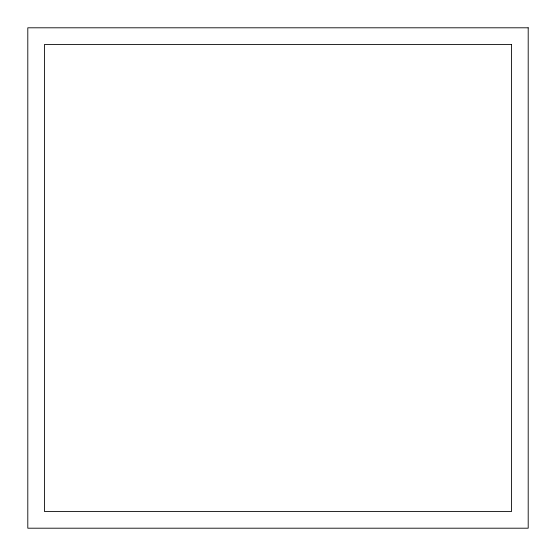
<?xml version="1.0" encoding="UTF-8"?>
<svg xmlns="http://www.w3.org/2000/svg" width="556" height="556" viewBox="0 0 556 556"><rect width="100%" height="100%" fill="white"/><g stroke="black" fill="none" stroke-linecap="round" stroke-linejoin="round"><path stroke-width="0.83" d="M528.2 27.8L27.8 27.8L27.8 528.2L528.2 528.2L528.2 27.8M511.52 44.48L44.48 44.48L44.48 511.52L511.52 511.52L511.52 44.48"/></g></svg>
